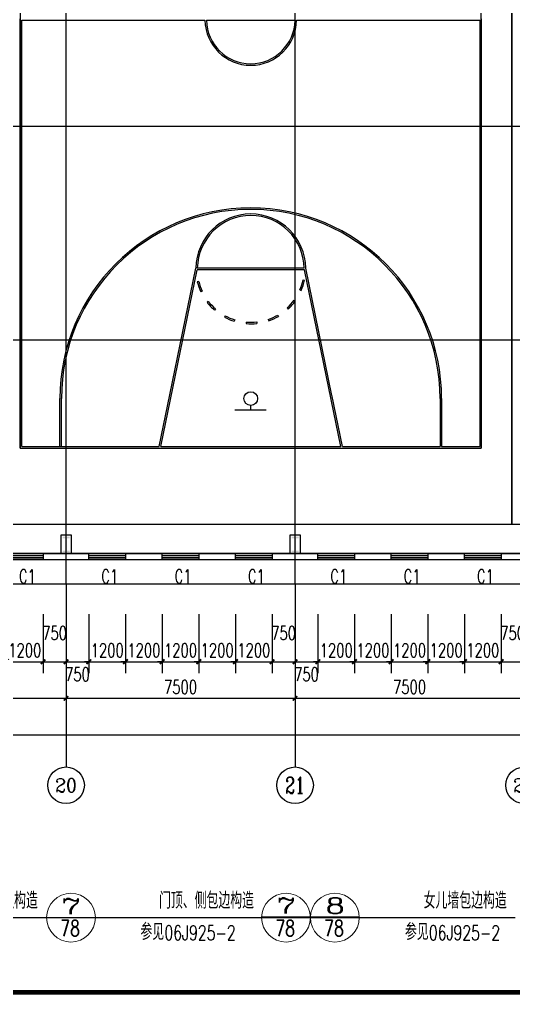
# Model space of a CAD drawing. Extents: x 962303 to 1579583, y -174742 to 224716.
# Drawn here: x 1489700 to 1505877, y 78683 to 110641 of the extents above; entities that cross this region are included whole.
import ezdxf
from ezdxf.enums import TextEntityAlignment as Align

# ---------------------------------------------------------------- set-up
doc = ezdxf.new("R2010")
doc.units = 0
doc.header["$LTSCALE"] = 1000
doc.header["$MEASUREMENT"] = 0
for name, color, linetype in [('AXIS', 3, 'Continuous'), ('AXIS_TEXT', 7, 'Continuous'), ('DOTE', 1, 'Continuous'), ('GROUND', 2, 'Continuous'), ('PUB_TEXT', 7, 'Continuous'), ('PUB_TITLE', 4, 'Continuous'), ('SPACE', 51, 'Continuous'), ('WALL', 5, 'Continuous'), ('WINDOW', 4, 'Continuous'), ('WINDOW_TEXT', 7, 'Continuous')]:
    doc.layers.add(name, color=color, linetype=linetype)
doc.layers.add('DIM_IDEN', color=3, linetype='Continuous', lineweight=0)
doc.styles.add('_TCH_AXIS', font='COMPLEX', dxfattribs={"bigfont": 'GBCBIG'})
doc.styles.add('_TCH_DIM_T3', font='SIMPLEX', dxfattribs={"width": 0.705882, "bigfont": 'GBCBIG'})
doc.styles.add('_TCH_LABEL', font='COMPLEX', dxfattribs={"bigfont": 'GBCBIG'})
doc.styles.add('_TCH_WINDOW', font='SIMPLEX', dxfattribs={"bigfont": 'GBCBIG'})
doc.styles.add('COMPLEX', font='COMPLEX')
doc.dimstyles.new('_TCH_ARCH&&150', dxfattribs={"dimtxt": 446.25, "dimasz": 150, "dimexe": 375, "dimexo": 450, "dimgap": 150, "dimtad": 1, "dimdec": 0, "dimzin": 0, "dimdsep": 46, "dimtxsty": '_TCH_DIM_T3', "dimblk": 'ARCHTICK', "dimcen": 0.09, "dimclrt": 7, "dimazin": 2, "dimtfac": 1, "dimtdec": 0, "dimtix": 1, "dimtmove": 2, "dimatfit": 3, "dimfxl": 0, "dimtolj": 1, "dimtzin": 0, "dimarcsym": 0})

# ---------------------------------------------------------------- blocks, each defined once
blk = doc.blocks.new('_ArchTick')
at = {"color": 0, "linetype": 'ByBlock', "const_width": 0.4}
blk.add_lwpolyline([(-0.5, -0.5), (0.5, 0.5)], dxfattribs=at)
blk = doc.blocks.new('*D505')
at = {"layer": 'AXIS', "color": 0, "lineweight": -2}
for p, q in [((1489273, 91145), (1489273, 89216)), ((1490473, 91145), (1490473, 89216)), ((1489273, 89591), (1489123, 89591)), ((1489273, 89591), (1490473, 89591)), ((1490473, 89591), (1490623, 89591))]:
    blk.add_line(p, q, dxfattribs=at)
at = {"layer": 'Defpoints', "color": 0}
for p in [(1489273, 91595), (1490473, 91595), (1490473, 89591)]:
    blk.add_point(p, dxfattribs=at)
at = {"layer": 'AXIS', "color": 0, "lineweight": -2, "xscale": 150, "yscale": 150, "zscale": 150}
blk.add_blockref('_ArchTick', (1489273, 89591), dxfattribs=at)
at = {"layer": 'AXIS', "color": 0, "lineweight": -2, "xscale": 150, "yscale": 150, "zscale": 150, "rotation": 180}
blk.add_blockref('_ArchTick', (1490473, 89591), dxfattribs=at)
at = {"layer": 'AXIS', "color": 7, "insert": (1489873, 89964), "char_height": 446.2, "attachment_point": 5, "style": '_TCH_DIM_T3'}
blk.add_mtext('\\A1;1200', dxfattribs=at)
blk = doc.blocks.new('*D506')
at = {"layer": 'AXIS', "color": 0, "lineweight": -2}
for p, q in [((1490473, 91145), (1490473, 89216)), ((1491223, 91145), (1491223, 89216)), ((1490473, 89591), (1491223, 89591))]:
    blk.add_line(p, q, dxfattribs=at)
at = {"layer": 'Defpoints', "color": 0}
for p in [(1490473, 91595), (1491223, 91595), (1491223, 89591)]:
    blk.add_point(p, dxfattribs=at)
at = {"layer": 'AXIS', "color": 0, "lineweight": -2, "xscale": 150, "yscale": 150, "zscale": 150, "rotation": 180}
blk.add_blockref('_ArchTick', (1490473, 89591), dxfattribs=at)
at = {"layer": 'AXIS', "color": 0, "lineweight": -2, "xscale": 150, "yscale": 150, "zscale": 150}
blk.add_blockref('_ArchTick', (1491223, 89591), dxfattribs=at)
at = {"layer": 'AXIS', "color": 7, "insert": (1490848, 90528), "char_height": 446.2, "attachment_point": 5, "style": '_TCH_DIM_T3'}
blk.add_mtext('\\A1;750', dxfattribs=at)
blk = doc.blocks.new('*D507')
at = {"layer": 'AXIS', "color": 0, "lineweight": -2}
for p, q in [((1491223, 91145), (1491223, 89216)), ((1491973, 91145), (1491973, 89216)), ((1491223, 89591), (1491973, 89591))]:
    blk.add_line(p, q, dxfattribs=at)
at = {"layer": 'Defpoints', "color": 0}
for p in [(1491223, 91595), (1491973, 91595), (1491973, 89591)]:
    blk.add_point(p, dxfattribs=at)
at = {"layer": 'AXIS', "color": 0, "lineweight": -2, "xscale": 150, "yscale": 150, "zscale": 150, "rotation": 180}
blk.add_blockref('_ArchTick', (1491223, 89591), dxfattribs=at)
at = {"layer": 'AXIS', "color": 0, "lineweight": -2, "xscale": 150, "yscale": 150, "zscale": 150}
blk.add_blockref('_ArchTick', (1491973, 89591), dxfattribs=at)
at = {"layer": 'AXIS', "color": 7, "insert": (1491598, 89178), "char_height": 446.2, "attachment_point": 5, "style": '_TCH_DIM_T3'}
blk.add_mtext('\\A1;750', dxfattribs=at)
blk = doc.blocks.new('*D508')
at = {"layer": 'AXIS', "color": 0, "lineweight": -2}
for p, q in [((1491973, 91145), (1491973, 89216)), ((1493173, 91145), (1493173, 89216)), ((1491973, 89591), (1491823, 89591)), ((1491973, 89591), (1493173, 89591)), ((1493173, 89591), (1493323, 89591))]:
    blk.add_line(p, q, dxfattribs=at)
at = {"layer": 'Defpoints', "color": 0}
for p in [(1491973, 91595), (1493173, 91595), (1493173, 89591)]:
    blk.add_point(p, dxfattribs=at)
at = {"layer": 'AXIS', "color": 0, "lineweight": -2, "xscale": 150, "yscale": 150, "zscale": 150}
blk.add_blockref('_ArchTick', (1491973, 89591), dxfattribs=at)
at = {"layer": 'AXIS', "color": 0, "lineweight": -2, "xscale": 150, "yscale": 150, "zscale": 150, "rotation": 180}
blk.add_blockref('_ArchTick', (1493173, 89591), dxfattribs=at)
at = {"layer": 'AXIS', "color": 7, "insert": (1492573, 89964), "char_height": 446.2, "attachment_point": 5, "style": '_TCH_DIM_T3'}
blk.add_mtext('\\A1;1200', dxfattribs=at)
blk = doc.blocks.new('*D509')
at = {"layer": 'AXIS', "color": 0, "lineweight": -2}
for p, q in [((1493173, 91145), (1493173, 89216)), ((1494373, 91145), (1494373, 89216)), ((1493173, 89591), (1493023, 89591)), ((1493173, 89591), (1494373, 89591)), ((1494373, 89591), (1494523, 89591))]:
    blk.add_line(p, q, dxfattribs=at)
at = {"layer": 'Defpoints', "color": 0}
for p in [(1493173, 91595), (1494373, 91595), (1494373, 89591)]:
    blk.add_point(p, dxfattribs=at)
at = {"layer": 'AXIS', "color": 0, "lineweight": -2, "xscale": 150, "yscale": 150, "zscale": 150}
blk.add_blockref('_ArchTick', (1493173, 89591), dxfattribs=at)
at = {"layer": 'AXIS', "color": 0, "lineweight": -2, "xscale": 150, "yscale": 150, "zscale": 150, "rotation": 180}
blk.add_blockref('_ArchTick', (1494373, 89591), dxfattribs=at)
at = {"layer": 'AXIS', "color": 7, "insert": (1493773, 89964), "char_height": 446.2, "attachment_point": 5, "style": '_TCH_DIM_T3'}
blk.add_mtext('\\A1;1200', dxfattribs=at)
blk = doc.blocks.new('*D510')
at = {"layer": 'AXIS', "color": 0, "lineweight": -2}
for p, q in [((1494373, 91145), (1494373, 89216)), ((1495573, 91145), (1495573, 89216)), ((1494373, 89591), (1494223, 89591)), ((1494373, 89591), (1495573, 89591)), ((1495573, 89591), (1495723, 89591))]:
    blk.add_line(p, q, dxfattribs=at)
at = {"layer": 'Defpoints', "color": 0}
for p in [(1494373, 91595), (1495573, 91595), (1495573, 89591)]:
    blk.add_point(p, dxfattribs=at)
at = {"layer": 'AXIS', "color": 0, "lineweight": -2, "xscale": 150, "yscale": 150, "zscale": 150}
blk.add_blockref('_ArchTick', (1494373, 89591), dxfattribs=at)
at = {"layer": 'AXIS', "color": 0, "lineweight": -2, "xscale": 150, "yscale": 150, "zscale": 150, "rotation": 180}
blk.add_blockref('_ArchTick', (1495573, 89591), dxfattribs=at)
at = {"layer": 'AXIS', "color": 7, "insert": (1494973, 89964), "char_height": 446.2, "attachment_point": 5, "style": '_TCH_DIM_T3'}
blk.add_mtext('\\A1;1200', dxfattribs=at)
blk = doc.blocks.new('*D511')
at = {"layer": 'AXIS', "color": 0, "lineweight": -2}
for p, q in [((1495573, 91145), (1495573, 89216)), ((1496773, 91145), (1496773, 89216)), ((1495573, 89591), (1495423, 89591)), ((1495573, 89591), (1496773, 89591)), ((1496773, 89591), (1496923, 89591))]:
    blk.add_line(p, q, dxfattribs=at)
at = {"layer": 'Defpoints', "color": 0}
for p in [(1495573, 91595), (1496773, 91595), (1496773, 89591)]:
    blk.add_point(p, dxfattribs=at)
at = {"layer": 'AXIS', "color": 0, "lineweight": -2, "xscale": 150, "yscale": 150, "zscale": 150}
blk.add_blockref('_ArchTick', (1495573, 89591), dxfattribs=at)
at = {"layer": 'AXIS', "color": 0, "lineweight": -2, "xscale": 150, "yscale": 150, "zscale": 150, "rotation": 180}
blk.add_blockref('_ArchTick', (1496773, 89591), dxfattribs=at)
at = {"layer": 'AXIS', "color": 7, "insert": (1496173, 89964), "char_height": 446.2, "attachment_point": 5, "style": '_TCH_DIM_T3'}
blk.add_mtext('\\A1;1200', dxfattribs=at)
blk = doc.blocks.new('*D512')
at = {"layer": 'AXIS', "color": 0, "lineweight": -2}
for p, q in [((1496773, 91145), (1496773, 89216)), ((1497973, 91145), (1497973, 89216)), ((1496773, 89591), (1496623, 89591)), ((1496773, 89591), (1497973, 89591)), ((1497973, 89591), (1498123, 89591))]:
    blk.add_line(p, q, dxfattribs=at)
at = {"layer": 'Defpoints', "color": 0}
for p in [(1496773, 91595), (1497973, 91595), (1497973, 89591)]:
    blk.add_point(p, dxfattribs=at)
at = {"layer": 'AXIS', "color": 0, "lineweight": -2, "xscale": 150, "yscale": 150, "zscale": 150}
blk.add_blockref('_ArchTick', (1496773, 89591), dxfattribs=at)
at = {"layer": 'AXIS', "color": 0, "lineweight": -2, "xscale": 150, "yscale": 150, "zscale": 150, "rotation": 180}
blk.add_blockref('_ArchTick', (1497973, 89591), dxfattribs=at)
at = {"layer": 'AXIS', "color": 7, "insert": (1497373, 89964), "char_height": 446.2, "attachment_point": 5, "style": '_TCH_DIM_T3'}
blk.add_mtext('\\A1;1200', dxfattribs=at)
blk = doc.blocks.new('*D513')
at = {"layer": 'AXIS', "color": 0, "lineweight": -2}
for p, q in [((1497973, 91145), (1497973, 89216)), ((1498723, 91145), (1498723, 89216)), ((1497973, 89591), (1498723, 89591))]:
    blk.add_line(p, q, dxfattribs=at)
at = {"layer": 'Defpoints', "color": 0}
for p in [(1497973, 91595), (1498723, 91595), (1498723, 89591)]:
    blk.add_point(p, dxfattribs=at)
at = {"layer": 'AXIS', "color": 0, "lineweight": -2, "xscale": 150, "yscale": 150, "zscale": 150, "rotation": 180}
blk.add_blockref('_ArchTick', (1497973, 89591), dxfattribs=at)
at = {"layer": 'AXIS', "color": 0, "lineweight": -2, "xscale": 150, "yscale": 150, "zscale": 150}
blk.add_blockref('_ArchTick', (1498723, 89591), dxfattribs=at)
at = {"layer": 'AXIS', "color": 7, "insert": (1498348, 90528), "char_height": 446.2, "attachment_point": 5, "style": '_TCH_DIM_T3'}
blk.add_mtext('\\A1;750', dxfattribs=at)
blk = doc.blocks.new('*D514')
at = {"layer": 'AXIS', "color": 0, "lineweight": -2}
for p, q in [((1498723, 91145), (1498723, 89216)), ((1499473, 91145), (1499473, 89216)), ((1498723, 89591), (1499473, 89591))]:
    blk.add_line(p, q, dxfattribs=at)
at = {"layer": 'Defpoints', "color": 0}
for p in [(1498723, 91595), (1499473, 91595), (1499473, 89591)]:
    blk.add_point(p, dxfattribs=at)
at = {"layer": 'AXIS', "color": 0, "lineweight": -2, "xscale": 150, "yscale": 150, "zscale": 150, "rotation": 180}
blk.add_blockref('_ArchTick', (1498723, 89591), dxfattribs=at)
at = {"layer": 'AXIS', "color": 0, "lineweight": -2, "xscale": 150, "yscale": 150, "zscale": 150}
blk.add_blockref('_ArchTick', (1499473, 89591), dxfattribs=at)
at = {"layer": 'AXIS', "color": 7, "insert": (1499098, 89178), "char_height": 446.2, "attachment_point": 5, "style": '_TCH_DIM_T3'}
blk.add_mtext('\\A1;750', dxfattribs=at)
blk = doc.blocks.new('*D515')
at = {"layer": 'AXIS', "color": 0, "lineweight": -2}
for p, q in [((1499473, 91145), (1499473, 89216)), ((1500673, 91145), (1500673, 89216)), ((1499473, 89591), (1499323, 89591)), ((1499473, 89591), (1500673, 89591)), ((1500673, 89591), (1500823, 89591))]:
    blk.add_line(p, q, dxfattribs=at)
at = {"layer": 'Defpoints', "color": 0}
for p in [(1499473, 91595), (1500673, 91595), (1500673, 89591)]:
    blk.add_point(p, dxfattribs=at)
at = {"layer": 'AXIS', "color": 0, "lineweight": -2, "xscale": 150, "yscale": 150, "zscale": 150}
blk.add_blockref('_ArchTick', (1499473, 89591), dxfattribs=at)
at = {"layer": 'AXIS', "color": 0, "lineweight": -2, "xscale": 150, "yscale": 150, "zscale": 150, "rotation": 180}
blk.add_blockref('_ArchTick', (1500673, 89591), dxfattribs=at)
at = {"layer": 'AXIS', "color": 7, "insert": (1500073, 89964), "char_height": 446.2, "attachment_point": 5, "style": '_TCH_DIM_T3'}
blk.add_mtext('\\A1;1200', dxfattribs=at)
blk = doc.blocks.new('*D516')
at = {"layer": 'AXIS', "color": 0, "lineweight": -2}
for p, q in [((1500673, 91145), (1500673, 89216)), ((1501873, 91145), (1501873, 89216)), ((1500673, 89591), (1500523, 89591)), ((1500673, 89591), (1501873, 89591)), ((1501873, 89591), (1502023, 89591))]:
    blk.add_line(p, q, dxfattribs=at)
at = {"layer": 'Defpoints', "color": 0}
for p in [(1500673, 91595), (1501873, 91595), (1501873, 89591)]:
    blk.add_point(p, dxfattribs=at)
at = {"layer": 'AXIS', "color": 0, "lineweight": -2, "xscale": 150, "yscale": 150, "zscale": 150}
blk.add_blockref('_ArchTick', (1500673, 89591), dxfattribs=at)
at = {"layer": 'AXIS', "color": 0, "lineweight": -2, "xscale": 150, "yscale": 150, "zscale": 150, "rotation": 180}
blk.add_blockref('_ArchTick', (1501873, 89591), dxfattribs=at)
at = {"layer": 'AXIS', "color": 7, "insert": (1501273, 89964), "char_height": 446.2, "attachment_point": 5, "style": '_TCH_DIM_T3'}
blk.add_mtext('\\A1;1200', dxfattribs=at)
blk = doc.blocks.new('*D517')
at = {"layer": 'AXIS', "color": 0, "lineweight": -2}
for p, q in [((1501873, 91145), (1501873, 89216)), ((1503073, 91145), (1503073, 89216)), ((1501873, 89591), (1501723, 89591)), ((1501873, 89591), (1503073, 89591)), ((1503073, 89591), (1503223, 89591))]:
    blk.add_line(p, q, dxfattribs=at)
at = {"layer": 'Defpoints', "color": 0}
for p in [(1501873, 91595), (1503073, 91595), (1503073, 89591)]:
    blk.add_point(p, dxfattribs=at)
at = {"layer": 'AXIS', "color": 0, "lineweight": -2, "xscale": 150, "yscale": 150, "zscale": 150}
blk.add_blockref('_ArchTick', (1501873, 89591), dxfattribs=at)
at = {"layer": 'AXIS', "color": 0, "lineweight": -2, "xscale": 150, "yscale": 150, "zscale": 150, "rotation": 180}
blk.add_blockref('_ArchTick', (1503073, 89591), dxfattribs=at)
at = {"layer": 'AXIS', "color": 7, "insert": (1502473, 89964), "char_height": 446.2, "attachment_point": 5, "style": '_TCH_DIM_T3'}
blk.add_mtext('\\A1;1200', dxfattribs=at)
blk = doc.blocks.new('*D518')
at = {"layer": 'AXIS', "color": 0, "lineweight": -2}
for p, q in [((1503073, 91145), (1503073, 89216)), ((1504273, 91145), (1504273, 89216)), ((1503073, 89591), (1502923, 89591)), ((1503073, 89591), (1504273, 89591)), ((1504273, 89591), (1504423, 89591))]:
    blk.add_line(p, q, dxfattribs=at)
at = {"layer": 'Defpoints', "color": 0}
for p in [(1503073, 91595), (1504273, 91595), (1504273, 89591)]:
    blk.add_point(p, dxfattribs=at)
at = {"layer": 'AXIS', "color": 0, "lineweight": -2, "xscale": 150, "yscale": 150, "zscale": 150}
blk.add_blockref('_ArchTick', (1503073, 89591), dxfattribs=at)
at = {"layer": 'AXIS', "color": 0, "lineweight": -2, "xscale": 150, "yscale": 150, "zscale": 150, "rotation": 180}
blk.add_blockref('_ArchTick', (1504273, 89591), dxfattribs=at)
at = {"layer": 'AXIS', "color": 7, "insert": (1503673, 89964), "char_height": 446.2, "attachment_point": 5, "style": '_TCH_DIM_T3'}
blk.add_mtext('\\A1;1200', dxfattribs=at)
blk = doc.blocks.new('*D519')
at = {"layer": 'AXIS', "color": 0, "lineweight": -2}
for p, q in [((1504273, 91145), (1504273, 89216)), ((1505473, 91145), (1505473, 89216)), ((1504273, 89591), (1504123, 89591)), ((1504273, 89591), (1505473, 89591)), ((1505473, 89591), (1505623, 89591))]:
    blk.add_line(p, q, dxfattribs=at)
at = {"layer": 'Defpoints', "color": 0}
for p in [(1504273, 91595), (1505473, 91595), (1505473, 89591)]:
    blk.add_point(p, dxfattribs=at)
at = {"layer": 'AXIS', "color": 0, "lineweight": -2, "xscale": 150, "yscale": 150, "zscale": 150}
blk.add_blockref('_ArchTick', (1504273, 89591), dxfattribs=at)
at = {"layer": 'AXIS', "color": 0, "lineweight": -2, "xscale": 150, "yscale": 150, "zscale": 150, "rotation": 180}
blk.add_blockref('_ArchTick', (1505473, 89591), dxfattribs=at)
at = {"layer": 'AXIS', "color": 7, "insert": (1504873, 89964), "char_height": 446.2, "attachment_point": 5, "style": '_TCH_DIM_T3'}
blk.add_mtext('\\A1;1200', dxfattribs=at)
blk = doc.blocks.new('*D520')
at = {"layer": 'AXIS', "color": 0, "lineweight": -2}
for p, q in [((1505473, 91145), (1505473, 89216)), ((1506223, 91145), (1506223, 89216)), ((1505473, 89591), (1506223, 89591))]:
    blk.add_line(p, q, dxfattribs=at)
at = {"layer": 'Defpoints', "color": 0}
for p in [(1505473, 91595), (1506223, 91595), (1506223, 89591)]:
    blk.add_point(p, dxfattribs=at)
at = {"layer": 'AXIS', "color": 0, "lineweight": -2, "xscale": 150, "yscale": 150, "zscale": 150, "rotation": 180}
blk.add_blockref('_ArchTick', (1505473, 89591), dxfattribs=at)
at = {"layer": 'AXIS', "color": 0, "lineweight": -2, "xscale": 150, "yscale": 150, "zscale": 150}
blk.add_blockref('_ArchTick', (1506223, 89591), dxfattribs=at)
at = {"layer": 'AXIS', "color": 7, "insert": (1505848, 90528), "char_height": 446.2, "attachment_point": 5, "style": '_TCH_DIM_T3'}
blk.add_mtext('\\A1;750', dxfattribs=at)
blk = doc.blocks.new('*D968')
at = {"layer": 'AXIS', "color": 0, "lineweight": -2}
for p, q in [((1483723, 91691), (1483723, 88016)), ((1491223, 91691), (1491223, 88016)), ((1483723, 88391), (1491223, 88391))]:
    blk.add_line(p, q, dxfattribs=at)
at = {"layer": 'Defpoints', "color": 0}
for p in [(1483723, 92141), (1491223, 92141), (1491223, 88391)]:
    blk.add_point(p, dxfattribs=at)
at = {"layer": 'AXIS', "color": 0, "lineweight": -2, "xscale": 150, "yscale": 150, "zscale": 150, "rotation": 180}
blk.add_blockref('_ArchTick', (1483723, 88391), dxfattribs=at)
at = {"layer": 'AXIS', "color": 0, "lineweight": -2, "xscale": 150, "yscale": 150, "zscale": 150}
blk.add_blockref('_ArchTick', (1491223, 88391), dxfattribs=at)
at = {"layer": 'AXIS', "color": 7, "insert": (1487473, 88764), "char_height": 446.2, "attachment_point": 5, "style": '_TCH_DIM_T3'}
blk.add_mtext('\\A1;7500', dxfattribs=at)
blk = doc.blocks.new('*D969')
at = {"layer": 'AXIS', "color": 0, "lineweight": -2}
for p, q in [((1491223, 91691), (1491223, 88016)), ((1498723, 91691), (1498723, 88016)), ((1491223, 88391), (1498723, 88391))]:
    blk.add_line(p, q, dxfattribs=at)
at = {"layer": 'Defpoints', "color": 0}
for p in [(1491223, 92141), (1498723, 92141), (1498723, 88391)]:
    blk.add_point(p, dxfattribs=at)
at = {"layer": 'AXIS', "color": 0, "lineweight": -2, "xscale": 150, "yscale": 150, "zscale": 150, "rotation": 180}
blk.add_blockref('_ArchTick', (1491223, 88391), dxfattribs=at)
at = {"layer": 'AXIS', "color": 0, "lineweight": -2, "xscale": 150, "yscale": 150, "zscale": 150}
blk.add_blockref('_ArchTick', (1498723, 88391), dxfattribs=at)
at = {"layer": 'AXIS', "color": 7, "insert": (1494973, 88764), "char_height": 446.2, "attachment_point": 5, "style": '_TCH_DIM_T3'}
blk.add_mtext('\\A1;7500', dxfattribs=at)
blk = doc.blocks.new('*D970')
at = {"layer": 'AXIS', "color": 0, "lineweight": -2}
for p, q in [((1498723, 91691), (1498723, 88016)), ((1506223, 91691), (1506223, 88016)), ((1498723, 88391), (1506223, 88391))]:
    blk.add_line(p, q, dxfattribs=at)
at = {"layer": 'Defpoints', "color": 0}
for p in [(1498723, 92141), (1506223, 92141), (1506223, 88391)]:
    blk.add_point(p, dxfattribs=at)
at = {"layer": 'AXIS', "color": 0, "lineweight": -2, "xscale": 150, "yscale": 150, "zscale": 150, "rotation": 180}
blk.add_blockref('_ArchTick', (1498723, 88391), dxfattribs=at)
at = {"layer": 'AXIS', "color": 0, "lineweight": -2, "xscale": 150, "yscale": 150, "zscale": 150}
blk.add_blockref('_ArchTick', (1506223, 88391), dxfattribs=at)
at = {"layer": 'AXIS', "color": 7, "insert": (1502473, 88764), "char_height": 446.2, "attachment_point": 5, "style": '_TCH_DIM_T3'}
blk.add_mtext('\\A1;7500', dxfattribs=at)
blk = doc.blocks.new('*D978')
at = {"layer": 'AXIS', "color": 0, "lineweight": -2}
for p, q in [((1348523, 91145), (1348523, 86816)), ((1558923, 91145), (1558923, 86816)), ((1348523, 87191), (1558923, 87191))]:
    blk.add_line(p, q, dxfattribs=at)
at = {"layer": 'Defpoints', "color": 0}
for p in [(1348523, 91595), (1558923, 91595), (1558923, 87191)]:
    blk.add_point(p, dxfattribs=at)
at = {"layer": 'AXIS', "color": 0, "lineweight": -2, "xscale": 150, "yscale": 150, "zscale": 150, "rotation": 180}
blk.add_blockref('_ArchTick', (1348523, 87191), dxfattribs=at)
at = {"layer": 'AXIS', "color": 0, "lineweight": -2, "xscale": 150, "yscale": 150, "zscale": 150}
blk.add_blockref('_ArchTick', (1558923, 87191), dxfattribs=at)
at = {"layer": 'AXIS', "color": 7, "insert": (1453723, 87564), "char_height": 446.2, "attachment_point": 5, "style": '_TCH_DIM_T3'}
blk.add_mtext('\\A1;210400', dxfattribs=at)
blk = doc.blocks.new('_AXISO')
blk.add_circle((0, 0), 0.5)
at = {"layer": 'AXIS_TEXT', "style": 'COMPLEX', "width": 1.041667}
blk.add_attdef('A', text='', height=0.56, dxfattribs=at).set_placement((-0.25, -0.28), (0.25, -0.28), align=Align.FIT)
blk = doc.blocks.new('$WINLIB2D$00000001')
at = {"color": 0}
for points in [[(-0.5, 0.5), (-0.5, -0.5)], [(-0.5, 0.5), (0.5, 0.5)], [(0.5, -0.5), (0.5, 0.5)], [(0.5, 0.167), (-0.5, 0.167)], [(0.5, -0.167), (-0.5, -0.167)], [(-0.5, -0.5), (0.5, -0.5)]]:
    blk.add_lwpolyline(points, dxfattribs=at)

msp = doc.modelspace()

# ---------------------------------------------------------------- hatches: boundary and pattern name
h = msp.add_hatch(color=2)
h.paths.add_polyline_path([(1491197.7, 93230.5), (1491253.7, 93230.5), (1491253.7, 93638.5), (1491197.7, 93638.5)])
h.paths.add_polyline_path([(1491113.7, 93638.5), (1491337.7, 93638.5), (1491337.7, 93694.5), (1491113.7, 93694.5)])
h.paths.add_polyline_path([(1491113.7, 93174.5), (1491337.7, 93174.5), (1491337.7, 93230.5), (1491113.7, 93230.5)])
h = msp.add_hatch(color=2)
h.paths.add_polyline_path([(1498697.7, 93230.5), (1498753.7, 93230.5), (1498753.7, 93638.5), (1498697.7, 93638.5)])
h.paths.add_polyline_path([(1498613.7, 93638.5), (1498837.7, 93638.5), (1498837.7, 93694.5), (1498613.7, 93694.5)])
h.paths.add_polyline_path([(1498613.7, 93174.5), (1498837.7, 93174.5), (1498837.7, 93230.5), (1498613.7, 93230.5)])

# ---------------------------------------------------------------- linework, layer by layer
for p, q in [((1505823.2, 94090.9), (1505823.2, 127190.9)), ((1505823.2, 127190.9), (1505823.2, 94090.9)), ((1489723.2, 96590.9), (1489723.2, 110665.9)), ((1489773.2, 110615.9), (1495773.4, 110615.9)), ((1489773.2, 96640.9), (1489773.2, 110615.9)), ((1495823.4, 110615.9), (1498723, 110615.9)), ((1498773, 110615.9), (1504773.2, 110615.9)), ((1504773.2, 110615.9), (1504773.2, 96640.9)), ((1504823.2, 110665.9), (1504823.2, 96590.9)), ((1494324.2, 96640.9), (1495514.1, 102440.9)), ((1494620.4, 98333.3), (1495473.4, 102490.9)), ((1499032.2, 102440.9), (1495514.1, 102440.9)), ((1499023, 102490.9), (1495523.4, 102490.9)), ((1500222.1, 96640.9), (1499032.2, 102440.9)), ((1499930.3, 98312), (1499073, 102490.9)), ((1495571.8, 102056.2), (1495523.2, 102044.5)), ((1498985.3, 102103.6), (1499034.2, 102093.3)), ((1495683.2, 101734.9), (1495637.7, 101714)), ((1498882.9, 101779.4), (1498928.9, 101759.7)), ((1495883.6, 101402.1), (1495843.9, 101371.8)), ((1498691.8, 101441.2), (1498732.3, 101411.9)), ((1496115.5, 101153.5), (1496082.4, 101116)), ((1498466.9, 101186.2), (1498501, 101149.6)), ((1496433.5, 100930.5), (1496409.5, 100886.6)), ((1496746.3, 100797.1), (1496731.2, 100749.4)), ((1497127.4, 100722), (1497123.2, 100672.1)), ((1497467.4, 100726.7), (1497472.9, 100677)), ((1497846.2, 100812.4), (1497862.6, 100765.1)), ((1498155.2, 100954.4), (1498180.4, 100911.2)), ((1491023.2, 96640.9), (1491023.2, 98215.9)), ((1491073.2, 96640.9), (1491073.2, 98215.9)), ((1494273.2, 96640.9), (1494620.4, 98333.3)), ((1500273.2, 96640.9), (1499926, 98333.3)), ((1503473.2, 98215.9), (1503473.2, 96640.9)), ((1503523.2, 98215.9), (1503523.2, 96640.9)), ((1497782, 97840.9), (1496755.4, 97840.9)), ((1497273.2, 97840.9), (1497273.2, 97990.9)), ((1489723.2, 96590.9), (1504823.2, 96590.9)), ((1489773.2, 96640.9), (1494273.2, 96640.9)), ((1494324.2, 96640.9), (1500222.1, 96640.9)), ((1500273.2, 96640.9), (1503473.2, 96640.9)), ((1503523.2, 96640.9), (1504773.2, 96640.9)), ((1558123.2, 94090.9), (1368273.2, 94090.9))]:
    msp.add_line(p, q)
at = {"color": 0}
msp.add_line((1478861.4, 81203.3), (1505930.8, 81203.3), dxfattribs=at)
at = {"color": 0, "lineweight": 5}
for p, q in [((1490584.4, 81203.3), (1486940.1, 81203.3)), ((1497628.1, 81203.3), (1493983.9, 81203.3)), ((1505930.8, 81203.3), (1502286.6, 81203.3))]:
    msp.add_line(p, q, dxfattribs=at)
msp.add_lwpolyline([(1504823.2, 124690.9), (1489723.2, 124690.9), (1489723.2, 96590.9), (1504823.2, 96590.9)], close=True)
msp.add_circle((1497273.2, 98215.9), 225)
for centre, radius, start, end in [((1497273.2, 110640.9), 1500, 180.95497, 359.04503), ((1497273.2, 110640.9), 1450, 180.98791, 359.01209), ((1497273.2, 98215.9), 6250, 0, 180), ((1497273.2, 98215.9), 6200, 0, 180), ((1497273.2, 102465.9), 1800, 0.79646, 179.20354), ((1497273.2, 102465.9), 1750, 0.81854, 179.18146), ((1497273.2, 102465.9), 1800, 193.53982, 204.69027), ((1497273.2, 102465.9), 1750, 193.53982, 204.69027), ((1497273.2, 102465.9), 1750, 336.90265, 348.0531), ((1497273.2, 102465.9), 1800, 336.90265, 348.0531), ((1497273.2, 102465.9), 1800, 217.43363, 228.58407), ((1497273.2, 102465.9), 1750, 217.43363, 228.58407), ((1497273.2, 102465.9), 1750, 313.00885, 324.15929), ((1497273.2, 102465.9), 1800, 313.00885, 324.15929), ((1497273.2, 102465.9), 1800, 241.32743, 252.47788), ((1497273.2, 102465.9), 1750, 241.32743, 252.47788), ((1497273.2, 102465.9), 1800, 265.22124, 276.37168), ((1497273.2, 102465.9), 1750, 265.22124, 276.37168), ((1497273.2, 102465.9), 1750, 289.11504, 300.26549), ((1497273.2, 102465.9), 1800, 289.11504, 300.26549)]:
    msp.add_arc(centre, radius, start, end)
at = {"layer": 'AXIS'}
for p, q in [((1491223.2, 92140.9), (1491223.2, 86140.9)), ((1498723.2, 92140.9), (1498723.2, 86140.9))]:
    msp.add_line(p, q, dxfattribs=at)
at = {"layer": 'DIM_IDEN', "color": 0}
for p, q in [((1492184.4, 81203.3), (1490584.4, 81203.3)), ((1499228.1, 81224.2), (1497628.1, 81224.2)), ((1500828.1, 81224.2), (1499228.1, 81224.2))]:
    msp.add_line(p, q, dxfattribs=at)
for centre in [(1491384.4, 81203.3), (1498428.1, 81203.3), (1500028.1, 81203.3)]:
    msp.add_circle(centre, 800, dxfattribs=at)
at = {"layer": 'DOTE'}
for p, q in [((1491223.2, 92140.9), (1491223.2, 129140.9)), ((1498723.2, 92140.9), (1498723.2, 129140.9)), ((1347723.2, 107140.9), (1559923.2, 107140.9)), ((1347723.2, 100140.9), (1559923.2, 100140.9)), ((1347723.2, 93140.9), (1559923.2, 93140.9))]:
    msp.add_line(p, q, dxfattribs=at)
at = {"layer": 'GROUND'}
for p, q in [((1348523.2, 92940.9), (1558923.2, 92940.9)), ((1347723.2, 92140.9), (1559723.2, 92140.9))]:
    msp.add_line(p, q, dxfattribs=at)
at = {"layer": 'PUB_TEXT'}
for p, q in [((1491398.4, 93740.8), (1491048, 93740.8)), ((1491048, 93740.8), (1491048, 93140.9)), ((1491398.4, 93140.9), (1491398.4, 93740.8)), ((1498898.4, 93740.8), (1498548, 93740.8)), ((1498548, 93740.8), (1498548, 93140.9)), ((1498898.4, 93140.9), (1498898.4, 93740.8)), ((1491048, 93140.9), (1491398.4, 93140.9)), ((1498548, 93140.9), (1498898.4, 93140.9))]:
    msp.add_line(p, q, dxfattribs=at)
at = {"layer": 'PUB_TITLE', "const_width": 150}
msp.add_lwpolyline([(1338083.3, 78758.1), (1578083.3, 78758.1), (1578083.3, 138758.1), (1338083.3, 138758.1)], close=True, dxfattribs=at)
at = {"layer": 'WALL'}
for p, q in [((1491973.2, 93140.9), (1490473.2, 93140.9)), ((1490473.2, 93140.9), (1490473.2, 92940.9)), ((1491973.2, 92940.9), (1491973.2, 93140.9)), ((1494373.2, 93140.9), (1493173.2, 93140.9)), ((1493173.2, 93140.9), (1493173.2, 92940.9)), ((1494373.2, 92940.9), (1494373.2, 93140.9)), ((1496773.2, 93140.9), (1495573.2, 93140.9)), ((1495573.2, 93140.9), (1495573.2, 92940.9)), ((1496773.2, 92940.9), (1496773.2, 93140.9)), ((1499473.2, 93140.9), (1497973.2, 93140.9)), ((1497973.2, 93140.9), (1497973.2, 92940.9)), ((1499473.2, 92940.9), (1499473.2, 93140.9)), ((1501873.2, 93140.9), (1500673.2, 93140.9)), ((1500673.2, 93140.9), (1500673.2, 92940.9)), ((1501873.2, 92940.9), (1501873.2, 93140.9)), ((1504273.2, 93140.9), (1503073.2, 93140.9)), ((1503073.2, 93140.9), (1503073.2, 92940.9)), ((1504273.2, 92940.9), (1504273.2, 93140.9)), ((1506973.2, 93140.9), (1505473.2, 93140.9)), ((1505473.2, 93140.9), (1505473.2, 92940.9)), ((1490473.2, 92940.9), (1491973.2, 92940.9)), ((1493173.2, 92940.9), (1494373.2, 92940.9)), ((1495573.2, 92940.9), (1496773.2, 92940.9)), ((1497973.2, 92940.9), (1499473.2, 92940.9)), ((1500673.2, 92940.9), (1501873.2, 92940.9)), ((1503073.2, 92940.9), (1504273.2, 92940.9)), ((1505473.2, 92940.9), (1506973.2, 92940.9))]:
    msp.add_line(p, q, dxfattribs=at)

# ---------------------------------------------------------------- block references
at = {"layer": 'AXIS'}
ref = msp.add_blockref('_AXISO', (1491223.2, 85540.9), dxfattribs=dict(at, xscale=1200, yscale=1200, zscale=1200))
ref.add_attrib('A', '20', dxfattribs={"layer": 'AXIS_TEXT', "height": 441.41, "style": '_TCH_AXIS'}).set_placement((1490865.8, 85320.2), (1491580.5, 85320.2), align=Align.FIT)
ref = msp.add_blockref('_AXISO', (1498723.2, 85540.9), dxfattribs=dict(at, xscale=1200, yscale=1200, zscale=1200))
ref.add_attrib('A', '21', dxfattribs={"layer": 'AXIS_TEXT', "height": 540.28, "style": '_TCH_AXIS', "width": 0.862069}).set_placement((1498401.6, 85270.7), (1499044.8, 85270.7), align=Align.FIT)
ref = msp.add_blockref('_AXISO', (1506223.2, 85540.9), dxfattribs=dict(at, xscale=1200, yscale=1200, zscale=1200))
ref.add_attrib('A', '22', dxfattribs={"layer": 'AXIS_TEXT', "height": 441.41, "style": '_TCH_AXIS'}).set_placement((1505865.8, 85320.2), (1506580.5, 85320.2), align=Align.FIT)
at = {"layer": 'WINDOW'}
ref = msp.add_blockref('$WINLIB2D$00000001', (1489873.2, 93040.9), dxfattribs=dict(at, xscale=-1200, yscale=200, zscale=-1200))
ref.add_attrib('A', 'C1', (1489678.2, 92167.7), dxfattribs={"layer": 'WINDOW_TEXT', "height": 446.25, "style": '_TCH_WINDOW', "width": 0.705882})
ref = msp.add_blockref('$WINLIB2D$00000001', (1492573.2, 93040.9), dxfattribs=dict(at, xscale=-1200, yscale=200, zscale=-1200))
ref.add_attrib('A', 'C1', (1492378.2, 92167.7), dxfattribs={"layer": 'WINDOW_TEXT', "height": 446.25, "style": '_TCH_WINDOW', "width": 0.705882})
ref = msp.add_blockref('$WINLIB2D$00000001', (1494973.2, 93040.9), dxfattribs=dict(at, xscale=-1200, yscale=200, zscale=-1200))
ref.add_attrib('A', 'C1', (1494778.2, 92167.7), dxfattribs={"layer": 'WINDOW_TEXT', "height": 446.25, "style": '_TCH_WINDOW', "width": 0.705882})
ref = msp.add_blockref('$WINLIB2D$00000001', (1497373.2, 93040.9), dxfattribs=dict(at, xscale=-1200, yscale=200, zscale=-1200))
ref.add_attrib('A', 'C1', (1497178.2, 92167.7), dxfattribs={"layer": 'WINDOW_TEXT', "height": 446.25, "style": '_TCH_WINDOW', "width": 0.705882})
ref = msp.add_blockref('$WINLIB2D$00000001', (1500073.2, 93040.9), dxfattribs=dict(at, xscale=-1200, yscale=200, zscale=-1200))
ref.add_attrib('A', 'C1', (1499878.2, 92167.7), dxfattribs={"layer": 'WINDOW_TEXT', "height": 446.25, "style": '_TCH_WINDOW', "width": 0.705882})
ref = msp.add_blockref('$WINLIB2D$00000001', (1502473.2, 93040.9), dxfattribs=dict(at, xscale=-1200, yscale=200, zscale=-1200))
ref.add_attrib('A', 'C1', (1502278.2, 92167.7), dxfattribs={"layer": 'WINDOW_TEXT', "height": 446.25, "style": '_TCH_WINDOW', "width": 0.705882})
ref = msp.add_blockref('$WINLIB2D$00000001', (1504873.2, 93040.9), dxfattribs=dict(at, xscale=-1200, yscale=200, zscale=-1200))
ref.add_attrib('A', 'C1', (1504678.2, 92167.7), dxfattribs={"layer": 'WINDOW_TEXT', "height": 446.25, "style": '_TCH_WINDOW', "width": 0.705882})

# ---------------------------------------------------------------- texts
at = {"layer": 'DIM_IDEN', "color": 0, "style": '_TCH_LABEL'}
for s, height, width, p, p2 in [('7', 515.2, 1.875, (1491070.9, 81313.7), (1491714.9, 81313.7)), ('7', 515.2, 1.875, (1498114.7, 81334.6), (1498758.7, 81334.6)), ('8', 515.2, 1.875, (1499714.7, 81334.6), (1500358.7, 81334.6)), ('78', 515.19, 0.772059, (1491033.7, 80600.1), (1491677.7, 80600.1)), ('78', 515.19, 0.772059, (1498077.5, 80600.1), (1498721.5, 80600.1)), ('78', 515.19, 0.772059, (1499677.5, 80600.1), (1500321.5, 80600.1))]:
    msp.add_text(s, height=height, dxfattribs=dict(at, width=width)).set_placement(p, p2, align=Align.FIT)
at = {"layer": 'SPACE', "color": 0, "style": '_TCH_LABEL'}
for s, p in [('窗顶、底包边构造', (1487189.2, 81495.1)), ('门顶、侧包边构造', (1494268.7, 81495.1)), ('女儿墙包边构造', (1502934.8, 81495.1)), ('参见', (1493659.4, 80468.4)), ('参见', (1502320.8, 80468.4))]:
    msp.add_text(s, height=540.14, dxfattribs=at).set_placement(p)
at = {"layer": 'SPACE', "color": 0, "style": '_TCH_LABEL', "width": 0.705882}
for p in [(1494445.8, 80468.4), (1503107.2, 80468.4)]:
    msp.add_text('06J925-2', height=476, dxfattribs=at).set_placement(p)

# ---------------------------------------------------------------- dimensions: what is measured, and where the dimension line sits
at = {"layer": 'AXIS'}
for p1, p2, distance, picture, middle in [((1483723.2, 92140.9), (1491223.2, 92140.9), -3750, '*D968', (1487473.2, 88764)), ((1491223.2, 92140.9), (1498723.2, 92140.9), -3750, '*D969', (1494973.2, 88764)), ((1498723.2, 92140.9), (1506223.2, 92140.9), -3750, '*D970', (1502473.2, 88764)), ((1348523.2, 91595.3), (1558923.2, 91595.3), -4404.5, '*D978', (1453723.2, 87564)), ((1489273.2, 91595.3), (1490473.2, 91595.3), -2004.5, '*D505', (1489873.2, 89964)), ((1491973.2, 91595.3), (1493173.2, 91595.3), -2004.5, '*D508', (1492573.2, 89964)), ((1493173.2, 91595.3), (1494373.2, 91595.3), -2004.5, '*D509', (1493773.2, 89964)), ((1494373.2, 91595.3), (1495573.2, 91595.3), -2004.5, '*D510', (1494973.2, 89964)), ((1495573.2, 91595.3), (1496773.2, 91595.3), -2004.5, '*D511', (1496173.2, 89964)), ((1496773.2, 91595.3), (1497973.2, 91595.3), -2004.5, '*D512', (1497373.2, 89964)), ((1499473.2, 91595.3), (1500673.2, 91595.3), -2004.5, '*D515', (1500073.2, 89964)), ((1500673.2, 91595.3), (1501873.2, 91595.3), -2004.5, '*D516', (1501273.2, 89964)), ((1501873.2, 91595.3), (1503073.2, 91595.3), -2004.5, '*D517', (1502473.2, 89964)), ((1503073.2, 91595.3), (1504273.2, 91595.3), -2004.5, '*D518', (1503673.2, 89964)), ((1504273.2, 91595.3), (1505473.2, 91595.3), -2004.5, '*D519', (1504873.2, 89964))]:
    dim = msp.add_aligned_dim(p1=p1, p2=p2, distance=distance, dimstyle='_TCH_ARCH&&150', dxfattribs=at)
    dim.commit()
    dim.dimension.update_dxf_attribs({"geometry": picture, "text_midpoint": middle})
for base, p1, p2, picture, middle in [((1491223.2, 89590.9), (1490473.2, 91595.3), (1491223.2, 91595.3), '*D506', (1490848.2, 90528.4)), ((1491973.2, 89590.9), (1491223.2, 91595.3), (1491973.2, 91595.3), '*D507', (1491598.2, 89178.4)), ((1498723.2, 89590.9), (1497973.2, 91595.3), (1498723.2, 91595.3), '*D513', (1498348.2, 90528.4)), ((1499473.2, 89590.9), (1498723.2, 91595.3), (1499473.2, 91595.3), '*D514', (1499098.2, 89178.4)), ((1506223.2, 89590.9), (1505473.2, 91595.3), (1506223.2, 91595.3), '*D520', (1505848.2, 90528.4))]:
    dim = msp.add_linear_dim(base=base, p1=p1, p2=p2, angle=0, dimstyle='_TCH_ARCH&&150', dxfattribs=at)
    dim.commit()
    dim.dimension.update_dxf_attribs({"geometry": picture, "text_midpoint": middle, "dimtype": 129})

doc.saveas('drawing.dxf')
